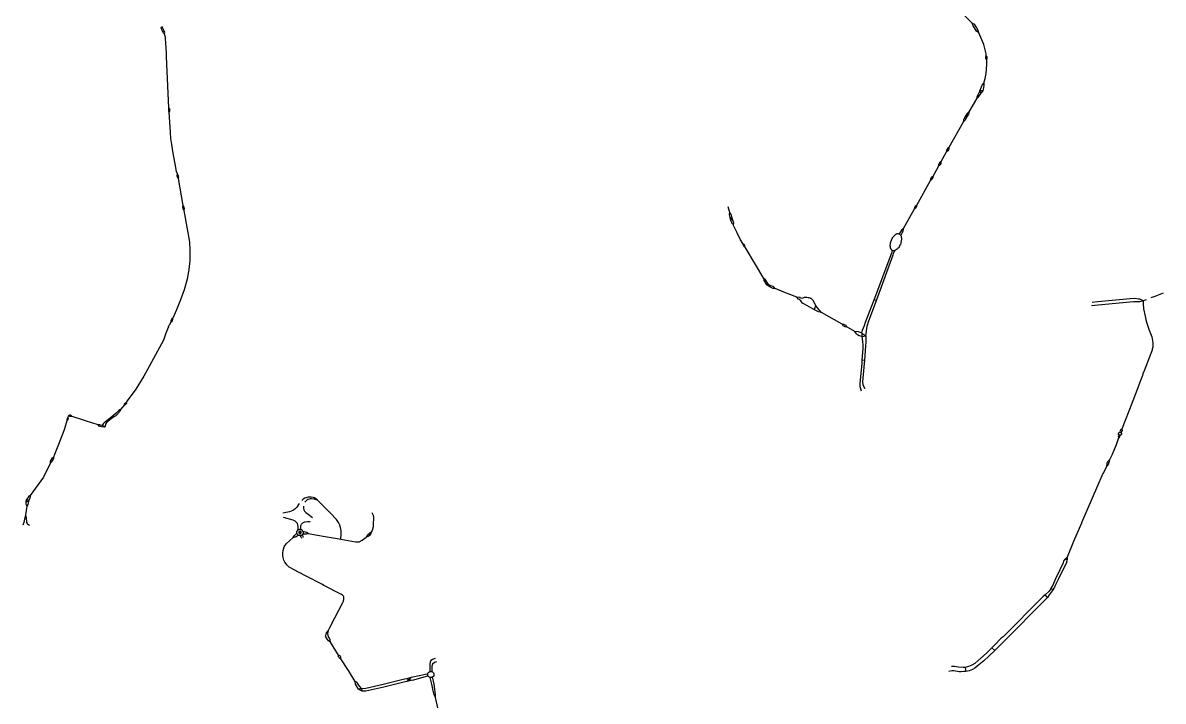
# Model space of a CAD drawing. Header units: inches. Extents: x 25490991 to 25511658, y 6671087 to 6685531.
# Drawn here: x 25494177 to 25498968, y 6676560 to 6679411 of the extents above; entities that cross this region are included whole.
import ezdxf

# ---------------------------------------------------------------- set-up
doc = ezdxf.new("R2010")
doc.units = ezdxf.units.IN
doc.header["$MEASUREMENT"] = 0

msp = doc.modelspace()

# ---------------------------------------------------------------- hatches: boundary and pattern name
msp.add_hatch(color=256).paths.add_polyline_path([(25495346.5, 6677274.5), (25495347.2, 6677273.6), (25495347.8, 6677272.7), (25495348.2, 6677271.7), (25495348.4, 6677270.6), (25495348.5, 6677269.6), (25495348.5, 6677268.4), (25495348.3, 6677267.4), (25495347.8, 6677266.1), (25495347.3, 6677265.1), (25495346.6, 6677264.3), (25495345.9, 6677263.6), (25495344.6, 6677262.7), (25495343.6, 6677262.2), (25495342.3, 6677261.9), (25495341.1, 6677261.8), (25495340.1, 6677261.8), (25495338.9, 6677262.1), (25495338.2, 6677262.3), (25495337, 6677262.9), (25495335.9, 6677263.8), (25495335.3, 6677264.5), (25495334.6, 6677265.5), (25495334.1, 6677266.5), (25495333.7, 6677267.7), (25495333.5, 6677268.7), (25495333.6, 6677269.8), (25495333.7, 6677270.7), (25495333.8, 6677271.5), (25495334.1, 6677272.4), (25495334.7, 6677273.3), (25495335.3, 6677274.3), (25495336, 6677274.9), (25495337, 6677275.6), (25495337.9, 6677276.2), (25495338.7, 6677276.5), (25495339.6, 6677276.7), (25495340.4, 6677276.8), (25495341.1, 6677276.9), (25495342.2, 6677276.8), (25495343.2, 6677276.6), (25495344.2, 6677276.2), (25495345, 6677275.7), (25495345.8, 6677275.2), (25495346.5, 6677274.5)], flags=0)

# ---------------------------------------------------------------- linework, layer by layer
for points in [[(25498164.3, 6679409.5), (25498140.3, 6679434.9), (25498068.9, 6679509.4), (25498016.5, 6679563.6)], [(25498164.3, 6679409.5), (25498174.9, 6679404.4)], [(25498175, 6679389.1), (25498169.5, 6679397.4), (25498164.3, 6679409.5)], [(25494759.9, 6679382.5), (25494755.7, 6679390.7)], [(25494771.7, 6679365.1), (25494767.9, 6679367), (25494759.9, 6679382.5)], [(25494765.7, 6679385.7), (25494761.1, 6679395)], [(25494771.7, 6679365.1), (25494772.7, 6679370.1), (25494768.8, 6679379.4), (25494765.7, 6679385.7)], [(25494778.1, 6679305), (25494776.1, 6679344), (25494775.8, 6679350.8), (25494773.7, 6679358.4), (25494771.7, 6679365.1)], [(25498181.4, 6679393.8), (25498174.9, 6679404.4)], [(25498192.3, 6679368.2), (25498183.3, 6679376.1), (25498175, 6679389.1)], [(25498192.3, 6679368.2), (25498190.7, 6679378.7), (25498181.4, 6679393.8)], [(25498224.4, 6679271.6), (25498223.5, 6679279.6), (25498219.8, 6679297.6), (25498213.4, 6679319.8), (25498206, 6679339.7), (25498197.7, 6679358.6), (25498192.3, 6679368.2)], [(25494779.6, 6679281.6), (25494778.1, 6679305)], [(25494780.1, 6679269.5), (25494779.6, 6679281.6)], [(25494790.6, 6679052.5), (25494780.1, 6679269.5)], [(25498222.4, 6679263.6), (25498221.9, 6679267.4), (25498224.4, 6679271.6)], [(25498226, 6679255.4), (25498222.7, 6679261.4), (25498222.4, 6679263.6)], [(25498227.8, 6679264.2), (25498227.4, 6679268.1), (25498224.4, 6679271.6)], [(25498226, 6679255.4), (25498228, 6679261.6), (25498227.8, 6679264.2)], [(25498213.7, 6679156.9), (25498219.2, 6679177), (25498223.4, 6679197.4), (25498225.7, 6679215.4), (25498227.1, 6679236.6), (25498226, 6679255.4)], [(25498197.5, 6679124.1), (25498189.3, 6679107.6)], [(25498197.5, 6679124.1), (25498204.3, 6679141.7)], [(25498209.2, 6679125.1), (25498197.5, 6679124.1)], [(25498201.5, 6679114.3), (25498197.5, 6679124.1)], [(25498209.2, 6679125.1), (25498201.5, 6679114.3)], [(25498204.3, 6679141.7), (25498206.7, 6679148.1), (25498213.7, 6679156.9)], [(25498212.6, 6679139), (25498209.2, 6679125.1)], [(25498213.7, 6679156.9), (25498214.5, 6679147), (25498212.6, 6679139)], [(25498182.9, 6679091.8), (25498151.6, 6679037)], [(25498189.3, 6679107.6), (25498184.9, 6679098.8), (25498182.9, 6679091.8)], [(25498194.7, 6679104.5), (25498189.1, 6679096.3), (25498182.9, 6679091.8)], [(25498201.5, 6679114.3), (25498194.7, 6679104.5)], [(25494790.6, 6679052.5), (25494788.2, 6679048.2), (25494788.6, 6679044.1)], [(25494788.6, 6679044.1), (25494789, 6679038.7), (25494791.5, 6679035.5)], [(25494790.6, 6679052.5), (25494793.4, 6679048.1), (25494793.6, 6679044.6)], [(25494791.5, 6679035.5), (25494793.7, 6679039), (25494793.6, 6679044.6)], [(25494796.6, 6678951.2), (25494791.5, 6679035.5)], [(25498144, 6679029.2), (25498136.2, 6679016.6)], [(25498149, 6679026.3), (25498141.7, 6679013.5)], [(25498151.6, 6679037), (25498146.2, 6679032.8), (25498144, 6679029.2)], [(25498151.6, 6679037), (25498150.8, 6679029.5), (25498149, 6679026.3)], [(25498127, 6678993.1), (25498066.9, 6678886.2)], [(25498129.7, 6679004.2), (25498128.8, 6679002.5), (25498127, 6678993.1)], [(25498135, 6679001.3), (25498134.2, 6678999.7), (25498127, 6678993.1)], [(25498136.2, 6679016.6), (25498129.7, 6679004.2)], [(25498141.7, 6679013.5), (25498135, 6679001.3)], [(25498136.2, 6679016.6), (25498141.7, 6679013.5)], [(25494797.2, 6678941.3), (25494796.6, 6678951.2)], [(25494797.7, 6678932.9), (25494797.2, 6678941.3)], [(25494819.4, 6678802.3), (25494808.7, 6678863.3), (25494802, 6678899.7), (25494798.2, 6678924.4), (25494797.7, 6678932.9)], [(25498060.3, 6678879.9), (25498057.4, 6678874.8), (25498056.2, 6678867.1)], [(25498066.9, 6678886.2), (25498062.3, 6678883.5), (25498060.3, 6678879.9)], [(25498066.9, 6678886.2), (25498067.3, 6678881.2), (25498065.1, 6678877)], [(25498056.2, 6678867.1), (25498033, 6678826)], [(25498065.1, 6678877), (25498062.7, 6678872.6), (25498056.2, 6678867.1)], [(25494822.3, 6678785.1), (25494819.4, 6678802.3)], [(25494822.3, 6678785.1), (25494824.5, 6678776.8)], [(25498023.2, 6678808.7), (25497999.2, 6678765.5)], [(25498025.7, 6678818.5), (25498023.7, 6678814.9), (25498023.2, 6678808.7)], [(25498030.7, 6678815.9), (25498029.1, 6678812.9), (25498023.2, 6678808.7)], [(25498033, 6678826), (25498027.9, 6678822.4), (25498025.7, 6678818.5)], [(25498033, 6678826), (25498032.9, 6678819.9), (25498030.7, 6678815.9)], [(25494824.5, 6678776.8), (25494823.6, 6678769.2), (25494824.2, 6678765.9)], [(25494824.2, 6678765.9), (25494824.8, 6678763.1), (25494828.7, 6678756)], [(25494824.5, 6678776.8), (25494828.8, 6678769.5), (25494829.4, 6678766.8)], [(25494829.4, 6678766.8), (25494830.1, 6678763.3), (25494828.7, 6678756)], [(25494828.7, 6678756), (25494849.4, 6678643.1)], [(25497988.6, 6678746.5), (25497930.6, 6678643.4)], [(25497992.3, 6678759), (25497990.3, 6678755.2), (25497988.6, 6678746.5)], [(25497997.3, 6678756.2), (25497995.2, 6678752.3), (25497988.6, 6678746.5)], [(25497999.2, 6678765.5), (25497994.3, 6678762.5), (25497992.3, 6678759)], [(25497999.2, 6678765.5), (25497999.5, 6678760.3), (25497997.3, 6678756.2)], [(25494849.4, 6678643.1), (25494847.9, 6678635.5), (25494848.3, 6678632.7)], [(25494849.4, 6678643.1), (25494853.5, 6678636.6), (25494853.9, 6678633.2)], [(25497930.6, 6678643.4), (25497926.4, 6678641.1), (25497924.1, 6678637.3)], [(25497930.6, 6678643.4), (25497931.2, 6678638.7), (25497929.1, 6678634.7)], [(25494848.3, 6678632.7), (25494848.8, 6678629.1), (25494852.9, 6678623.9)], [(25494853.9, 6678633.2), (25494854.4, 6678629.6), (25494852.9, 6678623.9)], [(25494852.9, 6678623.9), (25494853.2, 6678622.4), (25494869, 6678537.2), (25494875.6, 6678497.5), (25494876.4, 6678487.7)], [(25497147.2, 6678613.2), (25497140.4, 6678638)], [(25497145.9, 6678603.8), (25497145.1, 6678607.3), (25497147.2, 6678613.2)], [(25497148.5, 6678592.2), (25497145.9, 6678603.8)], [(25497152.4, 6678605.4), (25497151.7, 6678608.4), (25497147.2, 6678613.2)], [(25497156.3, 6678589.8), (25497148.5, 6678592.2)], [(25497151.6, 6678580.5), (25497148.5, 6678592.2)], [(25497156.3, 6678589.8), (25497152.4, 6678605.4)], [(25497921.4, 6678626.9), (25497875.2, 6678544.5)], [(25497924.1, 6678637.3), (25497922.1, 6678633.9), (25497921.4, 6678626.9)], [(25497929.1, 6678634.7), (25497927.5, 6678631.5), (25497921.4, 6678626.9)], [(25497151.6, 6678580.5), (25497156.3, 6678589.8)], [(25497154.6, 6678571.1), (25497151.6, 6678580.5)], [(25497161.9, 6678561.5), (25497155.5, 6678568.4), (25497154.6, 6678571.1)], [(25497161.8, 6678573.5), (25497156.3, 6678589.8)], [(25497161.9, 6678561.5), (25497163, 6678570.1), (25497161.8, 6678573.5)], [(25497201.8, 6678483.7), (25497192.2, 6678498.6), (25497177, 6678528.4), (25497163.8, 6678556.6), (25497161.9, 6678561.5)], [(25497875.2, 6678544.5), (25497868.2, 6678539.3), (25497863.5, 6678532.2)], [(25497875.2, 6678544.5), (25497874, 6678534.8), (25497870.6, 6678528.2)], [(25497821.9, 6678484.5), (25497822.4, 6678486.6), (25497823.3, 6678490), (25497824.5, 6678493.8), (25497825.7, 6678497), (25497827.4, 6678501), (25497829, 6678504.2), (25497831.1, 6678508.2), (25497833, 6678511.1), (25497835.3, 6678513.9), (25497837.3, 6678516.2), (25497839.8, 6678518.5), (25497840.4, 6678519)], [(25497840.4, 6678519), (25497842.6, 6678520.8), (25497842.9, 6678521)], [(25497842.9, 6678521), (25497844.8, 6678522.4), (25497847.3, 6678524), (25497848.9, 6678524.4)], [(25497849, 6678524.5), (25497850.3, 6678524.8), (25497853.1, 6678525.1), (25497855.7, 6678524.6), (25497857.4, 6678524.1), (25497858.1, 6678523.9)], [(25497863.5, 6678532.2), (25497858.1, 6678523.9)], [(25497858.1, 6678523.9), (25497858.8, 6678523.6), (25497860.8, 6678522.2), (25497862.8, 6678520.5), (25497864.3, 6678518.4), (25497865, 6678517.3)], [(25497870.6, 6678528.2), (25497864.9, 6678517.3)], [(25497865, 6678517.3), (25497865.5, 6678516.4), (25497866.2, 6678513.9), (25497867.2, 6678510.3), (25497867.6, 6678507.1), (25497867.6, 6678504.2), (25497867.8, 6678501.5), (25497867.6, 6678498.5), (25497867.2, 6678495.3), (25497866.8, 6678492.2), (25497865.8, 6678488.3), (25497865.3, 6678486.3)], [(25494876.4, 6678487.7), (25494878.5, 6678459.4), (25494877.9, 6678412.6), (25494874, 6678374.4), (25494866.6, 6678333.3), (25494854.6, 6678288.6), (25494839, 6678246.8), (25494821.9, 6678204.8), (25494807.1, 6678169.9)], [(25497201.8, 6678483.7), (25497201.4, 6678479.3), (25497204.3, 6678474.5)], [(25497201.8, 6678483.7), (25497206.1, 6678481.1), (25497208.5, 6678477.5)], [(25497204.3, 6678474.5), (25497205.7, 6678472.3), (25497211, 6678468.6)], [(25497211, 6678468.6), (25497210.2, 6678474), (25497208.5, 6678477.5)], [(25497255, 6678395.5), (25497211, 6678468.6)], [(25497821, 6678473.1), (25497821, 6678473.3), (25497820.9, 6678477.1), (25497821.2, 6678481), (25497821.8, 6678483.8), (25497821.9, 6678484.5)], [(25497822.4, 6678465.1), (25497822.2, 6678465.9), (25497821.3, 6678469.9), (25497821, 6678473.1)], [(25497829.8, 6678454.6), (25497828, 6678455.6), (25497826, 6678457.5), (25497824.9, 6678458.8), (25497823.9, 6678460.6), (25497822.4, 6678465.1)], [(25497827.6, 6678443.9), (25497828.7, 6678446.7), (25497829.8, 6678454.6)], [(25497839.6, 6678453.7), (25497838, 6678453.2), (25497834.3, 6678453), (25497830.8, 6678454.1), (25497829.8, 6678454.6)], [(25497834.8, 6678441.2), (25497839.6, 6678453.7)], [(25497861.3, 6678475.7), (25497859.7, 6678472.2), (25497857.8, 6678469), (25497855.5, 6678465.8), (25497853.2, 6678463.3), (25497850.7, 6678460.7), (25497847.7, 6678458.2), (25497844.5, 6678456.1), (25497841.2, 6678454.1), (25497839.6, 6678453.7)], [(25497865.3, 6678486.3), (25497864.6, 6678483.8), (25497863.2, 6678480.2), (25497861.4, 6678475.9), (25497861.3, 6678475.7)], [(25497752.9, 6678247), (25497827.6, 6678443.9)], [(25497762.4, 6678243.2), (25497832.8, 6678435.9), (25497834.8, 6678441.2)], [(25497290.1, 6678335.8), (25497255, 6678395.5)], [(25497293.7, 6678323.6), (25497291.1, 6678328.1), (25497290.1, 6678335.8)], [(25497299, 6678326.8), (25497296.4, 6678330.6), (25497290.1, 6678335.8)], [(25497302.7, 6678309.8), (25497295.8, 6678320.2), (25497293.7, 6678323.6)], [(25497307.2, 6678314.8), (25497299, 6678326.8)], [(25497302.7, 6678309.8), (25497307.2, 6678314.8)], [(25497316.5, 6678299.7), (25497302.7, 6678309.8)], [(25497313, 6678308.4), (25497302.7, 6678309.8)], [(25497307.2, 6678314.8), (25497313, 6678308.4)], [(25497316.5, 6678299.7), (25497313, 6678308.4)], [(25497327.1, 6678302.1), (25497319.6, 6678305.4), (25497313, 6678308.4)], [(25497324.6, 6678296), (25497323.1, 6678296.7), (25497316.5, 6678299.7)], [(25497337, 6678294.6), (25497329.2, 6678294.1), (25497324.6, 6678296)], [(25497337, 6678294.6), (25497331.1, 6678300.3), (25497327.1, 6678302.1)], [(25497374.4, 6678278.8), (25497337, 6678294.6)], [(25497403.3, 6678267.1), (25497374.4, 6678278.8)], [(25497427.9, 6678257.8), (25497403.3, 6678267.1)], [(25497438, 6678247.6), (25497435.8, 6678249), (25497427.9, 6678257.8)], [(25497443, 6678255.6), (25497442, 6678256), (25497427.9, 6678257.8)], [(25497480.2, 6678254.8), (25497475.8, 6678255.7), (25497471, 6678256.6), (25497468.7, 6678256.8), (25497466.3, 6678256.7), (25497463.7, 6678256.6), (25497461.4, 6678256.2), (25497459.5, 6678255.8), (25497450.4, 6678252.7)], [(25498967.5, 6678274.3), (25498932.4, 6678260.7), (25498915.8, 6678254.5)], [(25497445.1, 6678242.9), (25497438, 6678247.6)], [(25497450.4, 6678252.7), (25497443, 6678255.6)], [(25497460.6, 6678227.8), (25497452.3, 6678233.1), (25497445.1, 6678242.9)], [(25497499.4, 6678206.2), (25497460.6, 6678227.8)], [(25497508.8, 6678222.8), (25497496.8, 6678243.3), (25497491.6, 6678249), (25497490, 6678250.3), (25497488.2, 6678251.6), (25497486.4, 6678252.6), (25497484.3, 6678253.5), (25497480.2, 6678254.8)], [(25497508.8, 6678222.8), (25497504, 6678213.4), (25497499.4, 6678206.2)], [(25497512.6, 6678216.3), (25497508.8, 6678222.8)], [(25497531.9, 6678193.2), (25497521.9, 6678204.7), (25497514, 6678213.8), (25497512.6, 6678216.3)], [(25497712.2, 6678139.4), (25497717.3, 6678153), (25497733.9, 6678196.8), (25497752.9, 6678247)], [(25497723.7, 6678135.5), (25497730.5, 6678158.2), (25497762.4, 6678243.2)], [(25497762.4, 6678243.2), (25497752.9, 6678247)], [(25498694.7, 6678224.3), (25498667, 6678221.5)], [(25498693.5, 6678238), (25498669.1, 6678235.7)], [(25498863.3, 6678249.9), (25498848.6, 6678251.6), (25498829, 6678250.5), (25498693.5, 6678238)], [(25498863.7, 6678238.5), (25498843.2, 6678237.6), (25498827.3, 6678237.1), (25498694.7, 6678224.3)], [(25498883.1, 6678242.3), (25498869.3, 6678249.2), (25498863.3, 6678249.9)], [(25498883.1, 6678242.3), (25498867.7, 6678238.7), (25498863.7, 6678238.5)], [(25498896.2, 6678247.2), (25498883.1, 6678242.3)], [(25498883.1, 6678242.3), (25498883.8, 6678230.1)], [(25498883.8, 6678230.1), (25498884.8, 6678209.3), (25498891.1, 6678178.1), (25498896.5, 6678156.4), (25498908.8, 6678119), (25498919.1, 6678091.8), (25498923.2, 6678075.1), (25498924.4, 6678066.2), (25498924, 6678057.4), (25498923.5, 6678047.6), (25498921.8, 6678039.8)], [(25494807.1, 6678169.9), (25494802.6, 6678167.2), (25494798.7, 6678158.5), (25494798.8, 6678152.3)], [(25494798.8, 6678152.3), (25494803.7, 6678156.7), (25494807.3, 6678165.4), (25494807.1, 6678169.9)], [(25497504.9, 6678203.3), (25497499.4, 6678206.2)], [(25497531.9, 6678193.2), (25497519, 6678196), (25497504.9, 6678203.3)], [(25497618.8, 6678144.2), (25497531.9, 6678193.2)], [(25494788.9, 6678133.6), (25494777.6, 6678106.9), (25494768, 6678077.5), (25494700.4, 6677954.2)], [(25494788.9, 6678133.6), (25494792, 6678139.8)], [(25494798.8, 6678152.3), (25494792, 6678139.8)], [(25497618.8, 6678144.2), (25497626.2, 6678143.8), (25497629.7, 6678141.8)], [(25497618.8, 6678144.2), (25497622, 6678138.3), (25497626.6, 6678135.7)], [(25497626.6, 6678135.7), (25497630.1, 6678134), (25497635.1, 6678135)], [(25497629.7, 6678141.8), (25497633.6, 6678139.6), (25497635.1, 6678135)], [(25497672.6, 6678113.9), (25497635.1, 6678135)], [(25497688.1, 6678111.8), (25497672.6, 6678113.9)], [(25497683.8, 6678100), (25497679.1, 6678103.2), (25497672.6, 6678113.9)], [(25497701.3, 6678107.3), (25497704.6, 6678119.1), (25497712.2, 6678139.4)], [(25497717.6, 6678095.5), (25497723.7, 6678135.5)], [(25497701.1, 6678092.3), (25497690.1, 6678096), (25497683.8, 6678100)], [(25497701.3, 6678107.3), (25497688.1, 6678111.8)], [(25497701.3, 6678107.3), (25497701.1, 6678092.3)], [(25497701.1, 6678092.3), (25497717.6, 6678095.5)], [(25497701.1, 6678092.3), (25497703.9, 6678071.3), (25497705.2, 6678057), (25497706, 6678041.6), (25497701.8, 6677992.9)], [(25497701.3, 6678107.3), (25497717.6, 6678095.5)], [(25497717.6, 6678095.5), (25497718.2, 6678067.8), (25497717.2, 6678053.7), (25497712.1, 6677992.2)], [(25498921.8, 6678039.8), (25498920.7, 6678034.7), (25498915.3, 6678020.8), (25498887, 6677947.9)], [(25497701, 6677979.7), (25497693.4, 6677896.2), (25497693.2, 6677883.1)], [(25497701.8, 6677992.9), (25497701, 6677979.7)], [(25497712.1, 6677992.2), (25497701.8, 6677992.9)], [(25497710.9, 6677978.8), (25497704.4, 6677902.5), (25497706, 6677889.9)], [(25497712.1, 6677992.2), (25497710.9, 6677978.8)], [(25494700.4, 6677954.2), (25494685.3, 6677926), (25494650.8, 6677871.7), (25494615.4, 6677822.1)], [(25498879.9, 6677929.4), (25498865.2, 6677890)], [(25498882.2, 6677935.6), (25498879.9, 6677929.4)], [(25498887, 6677947.9), (25498882.2, 6677935.6)], [(25497693.2, 6677883.1), (25497698, 6677864.6)], [(25497706, 6677889.9), (25497714.7, 6677873.6)], [(25498864.7, 6677888.6), (25498825.4, 6677786.3)], [(25498865.2, 6677890), (25498864.7, 6677888.6)], [(25494587.4, 6677786), (25494579.7, 6677781.5), (25494569, 6677771.1), (25494557.1, 6677761.2)], [(25494587.4, 6677786), (25494583.5, 6677777.8), (25494566.8, 6677760)], [(25494603.7, 6677805.7), (25494587.4, 6677786)], [(25494603.7, 6677805.7), (25494604.2, 6677809.9), (25494605.8, 6677811.7)], [(25494609.5, 6677808.6), (25494607.9, 6677806.7), (25494603.7, 6677805.7)], [(25494605.8, 6677811.7), (25494608, 6677814.1), (25494611.3, 6677815)], [(25494611.3, 6677815), (25494611.5, 6677811), (25494609.5, 6677808.6)], [(25494615.4, 6677822.1), (25494611.3, 6677815)], [(25498825.4, 6677786.3), (25498804.7, 6677732.5)], [(25494362.1, 6677738.5), (25494352.3, 6677704.2)], [(25494362.2, 6677746.3), (25494361.5, 6677744), (25494362.1, 6677738.5)], [(25494366.8, 6677745), (25494365.7, 6677742.4), (25494362.1, 6677738.5)], [(25494366.2, 6677752.6), (25494362.7, 6677748.2), (25494362.2, 6677746.3)], [(25494367.3, 6677758.4), (25494366.2, 6677752.6)], [(25494366.2, 6677752.6), (25494367.7, 6677747.4), (25494366.8, 6677745)], [(25494376.8, 6677761.8), (25494374.5, 6677762.3), (25494367.3, 6677758.4)], [(25494377.4, 6677756), (25494372.6, 6677755.9), (25494367.3, 6677758.4)], [(25494384.3, 6677757), (25494379.5, 6677761.2), (25494376.8, 6677761.8)], [(25494384.3, 6677757), (25494377.4, 6677756)], [(25494432.1, 6677741.2), (25494384.3, 6677757)], [(25494439.9, 6677738.6), (25494432.1, 6677741.2)], [(25494492.6, 6677721.4), (25494439.9, 6677738.6)], [(25494557.1, 6677761.2), (25494523.4, 6677733.5), (25494518.6, 6677730.2), (25494514.2, 6677725.5)], [(25494559.4, 6677755), (25494553.7, 6677751.3), (25494530.1, 6677733.3), (25494524.2, 6677724.5), (25494523.5, 6677721.9)], [(25494566.8, 6677760), (25494559.4, 6677755)], [(25498804.7, 6677732.5), (25498793.4, 6677703.2)], [(25494350.8, 6677699.8), (25494327.1, 6677639.3), (25494310.1, 6677597.1), (25494304.8, 6677586.1)], [(25494352.3, 6677704.2), (25494350.8, 6677699.8)], [(25494503.5, 6677720.6), (25494500.1, 6677721.5), (25494492.6, 6677721.4)], [(25494502, 6677714.8), (25494497.4, 6677716.3), (25494492.6, 6677721.4)], [(25494521.2, 6677712.4), (25494507.1, 6677713.1), (25494502, 6677714.8)], [(25494510.1, 6677718.7), (25494503.5, 6677720.6)], [(25494514.2, 6677725.5), (25494510.1, 6677718.7)], [(25494521.2, 6677712.4), (25494510.1, 6677718.7)], [(25494523.5, 6677721.9), (25494521.2, 6677712.4)], [(25498781.4, 6677679.8), (25498780.9, 6677680.5), (25498780.4, 6677681.4), (25498780.1, 6677682.3), (25498779.9, 6677683.3), (25498779.9, 6677684.2), (25498780, 6677685.2), (25498780.2, 6677686.1), (25498780.7, 6677687), (25498781.3, 6677687.9), (25498781.8, 6677688.4), (25498782.4, 6677688.9), (25498783, 6677689.3), (25498783.8, 6677689.7), (25498784.3, 6677689.8)], [(25498786.5, 6677695.4), (25498784.2, 6677689.8)], [(25498784.3, 6677689.8), (25498784.6, 6677689.9), (25498785.4, 6677690.1), (25498786.2, 6677690.1), (25498787, 6677690), (25498787.8, 6677689.8), (25498788.6, 6677689.5), (25498789.3, 6677689.2), (25498789.7, 6677688.8), (25498790, 6677688.6), (25498790.3, 6677688.4), (25498791, 6677687.5), (25498791.1, 6677687.4)], [(25498793.4, 6677703.2), (25498788, 6677699.2), (25498786.5, 6677695.4)], [(25498791.7, 6677681.4), (25498791.4, 6677680.9), (25498790.7, 6677679.9), (25498789.9, 6677679.1), (25498789, 6677678.5), (25498788, 6677678), (25498787.1, 6677677.9)], [(25498792.9, 6677692.8), (25498791.1, 6677687.5)], [(25498791.1, 6677687.4), (25498791.5, 6677686.7), (25498791.9, 6677685.8), (25498792.1, 6677684.9), (25498792.2, 6677683.8), (25498792.1, 6677682.9), (25498791.9, 6677681.9), (25498791.7, 6677681.4)], [(25498793.4, 6677703.2), (25498794.6, 6677697.5), (25498792.9, 6677692.8)], [(25498779.5, 6677666.6), (25498770.4, 6677638), (25498752.8, 6677596.3), (25498742.5, 6677574.5)], [(25498779.5, 6677674.4), (25498778.7, 6677672.1), (25498779.5, 6677666.6)], [(25498781.4, 6677679.9), (25498779.5, 6677674.4)], [(25498779.5, 6677666.6), (25498783.4, 6677668.7), (25498785, 6677672.5)], [(25498787.1, 6677677.9), (25498786.8, 6677677.8), (25498785.7, 6677677.7), (25498784.6, 6677677.9), (25498783.5, 6677678.3), (25498782.4, 6677678.9), (25498781.5, 6677679.7), (25498781.4, 6677679.8)], [(25498785, 6677672.5), (25498787.2, 6677677.9)], [(25494296.6, 6677575.4), (25494300, 6677582.4), (25494304.8, 6677586.1)], [(25494304.8, 6677586.1), (25494305.2, 6677579.6), (25494301.9, 6677572.9)], [(25494293.4, 6677562.3), (25494262.9, 6677501.4), (25494207.9, 6677424.5)], [(25494293.4, 6677562.3), (25494293.1, 6677568.3), (25494296.6, 6677575.4)], [(25494301.9, 6677572.9), (25494298.2, 6677565.4), (25494293.4, 6677562.3)], [(25498729.9, 6677546.9), (25498723, 6677531.5)], [(25498732, 6677562.2), (25498730.8, 6677560), (25498729.9, 6677546.9)], [(25498738.3, 6677559.4), (25498737.3, 6677557.5), (25498729.9, 6677546.9)], [(25498742.5, 6677574.5), (25498733.8, 6677565.6), (25498732, 6677562.2)], [(25498742.5, 6677574.5), (25498739.6, 6677563), (25498738.3, 6677559.4)], [(25498714.4, 6677517), (25498709.1, 6677506.6), (25498691.5, 6677465.6)], [(25498716.7, 6677521.3), (25498714.4, 6677517)], [(25498723, 6677531.5), (25498716.7, 6677521.3)], [(25498691.5, 6677465.6), (25498624.3, 6677309.5)], [(25494192.5, 6677408.2), (25494189.4, 6677399.7)], [(25494189.4, 6677399.7), (25494195.1, 6677399.4), (25494201.1, 6677400.7)], [(25494189.4, 6677399.7), (25494189.5, 6677394.7)], [(25494189.5, 6677394.7), (25494189.8, 6677387.8), (25494193.6, 6677379.2)], [(25494197.1, 6677414.7), (25494192.5, 6677408.2)], [(25494192.5, 6677408.2), (25494197.2, 6677404.8), (25494201.1, 6677400.7)], [(25494207.9, 6677424.5), (25494201.8, 6677421.3), (25494197.1, 6677414.7)], [(25494201.1, 6677400.7), (25494199.4, 6677392.9)], [(25494204.7, 6677410.1), (25494201.1, 6677400.7)], [(25494207.9, 6677424.5), (25494207, 6677416.4), (25494204.7, 6677410.1)], [(25495414.8, 6677404.9), (25495407.8, 6677411.3), (25495401.8, 6677414.7), (25495396.6, 6677416.3), (25495387.8, 6677418.2), (25495381.6, 6677418.3), (25495375.3, 6677417.9), (25495369.1, 6677416.6), (25495361.3, 6677413.4), (25495354.5, 6677409.2), (25495348.1, 6677403.4)], [(25495414.8, 6677404.9), (25495400.3, 6677409.4), (25495389.3, 6677410.9), (25495384, 6677410.5), (25495379, 6677409.3), (25495373.6, 6677407.4), (25495369.4, 6677404.5), (25495365.5, 6677401.4), (25495360.9, 6677396.2)], [(25495512.2, 6677240.8), (25495514.6, 6677262), (25495514.4, 6677276), (25495511.7, 6677289.8), (25495509, 6677300), (25495503.3, 6677311.3), (25495493.8, 6677323.7), (25495468.8, 6677350.3), (25495424.7, 6677395.6), (25495414.8, 6677404.9)], [(25494193.6, 6677379.2), (25494187.8, 6677343)], [(25494199.4, 6677392.9), (25494198.2, 6677387.2), (25494193.6, 6677379.2)], [(25495338.2, 6677390.3), (25495327.2, 6677375.6), (25495321, 6677369.1), (25495313.5, 6677363.4), (25495304.4, 6677358.6), (25495297.3, 6677356.6), (25495269.1, 6677349.7)], [(25495355.1, 6677380.3), (25495355.2, 6677376.2), (25495355.7, 6677370), (25495357.7, 6677364.6), (25495360.6, 6677359.4), (25495365.4, 6677353.3), (25495374.8, 6677345.8), (25495392.9, 6677331.8)], [(25495642.9, 6677353.4), (25495648.9, 6677341.7), (25495650.4, 6677332.5)], [(25494180.3, 6677311.6), (25494176.5, 6677300.2)], [(25494187.8, 6677343), (25494187.8, 6677343), (25494185, 6677332.5), (25494180.3, 6677311.6)], [(25494187.8, 6677343), (25494190.3, 6677332.1), (25494192.3, 6677311.6)], [(25494192.3, 6677311.6), (25494194.3, 6677307.4), (25494197.5, 6677304.1), (25494205.2, 6677299.8)], [(25495332.1, 6677279.1), (25495333.8, 6677287.2), (25495334, 6677294.7), (25495332.2, 6677302), (25495329.9, 6677306.7), (25495326.2, 6677311.2), (25495320.9, 6677316.2), (25495312.6, 6677321.4), (25495271.7, 6677332.2)], [(25495346.3, 6677281.5), (25495344.8, 6677286.7), (25495344.2, 6677292.7), (25495345.2, 6677298.5), (25495347.8, 6677304.5), (25495353.4, 6677309.3), (25495361, 6677313.4), (25495372.3, 6677315.3), (25495383.9, 6677315.8)], [(25495650.4, 6677332.5), (25495648.6, 6677301.8), (25495648.3, 6677292.8), (25495644.6, 6677278), (25495639.9, 6677271.1)], [(25498624.3, 6677309.5), (25498623.7, 6677308.1), (25498591.2, 6677230.8)], [(25495312.9, 6677247.7), (25495318.1, 6677256.8), (25495320.2, 6677258.8)], [(25495312.9, 6677247.7), (25495321.5, 6677250.4), (25495325.6, 6677252.8)], [(25495320.2, 6677258.8), (25495328.1, 6677266.5)], [(25495325.6, 6677252.8), (25495334, 6677258.1)], [(25495328.1, 6677266.5), (25495327.8, 6677268.4), (25495327.8, 6677270.1), (25495328, 6677271.6), (25495328.3, 6677273.1), (25495328.9, 6677274.8), (25495329.8, 6677276.4), (25495331, 6677278), (25495332.1, 6677279.1)], [(25495334, 6677258), (25495333.8, 6677258.1), (25495332.1, 6677259.6), (25495330.8, 6677260.8), (25495329.7, 6677262.6), (25495328.8, 6677264.3), (25495328.1, 6677266.4), (25495328.1, 6677266.5)], [(25495332.1, 6677279.1), (25495332.4, 6677279.3), (25495333.8, 6677280.4), (25495335.4, 6677281.4), (25495337.1, 6677282), (25495338.5, 6677282.3), (25495339.6, 6677282.5), (25495341.2, 6677282.7), (25495343.1, 6677282.4), (25495344.9, 6677282.1), (25495346.3, 6677281.5)], [(25495340, 6677256.1), (25495339.4, 6677256.2), (25495337.5, 6677256.5), (25495336, 6677257), (25495334, 6677258)], [(25495351.1, 6677260.7), (25495350.9, 6677260.5), (25495349.5, 6677259.1), (25495347.4, 6677257.7), (25495345.6, 6677256.8), (25495343.3, 6677256.2), (25495341.1, 6677256), (25495340, 6677256.1)], [(25495340, 6677256.1), (25495344.9, 6677250.8), (25495346.2, 6677247.7)], [(25495346.3, 6677281.5), (25495346.7, 6677281.4), (25495348.1, 6677280.6), (25495349.4, 6677279.6), (25495350.7, 6677278.4), (25495351.9, 6677276.8), (25495352.9, 6677275.3)], [(25495352.9, 6677275.3), (25495352.9, 6677275.3), (25495353.6, 6677273.5), (25495354.1, 6677271.6), (25495354.3, 6677269.8), (25495354.2, 6677267.8), (25495353.8, 6677265.9), (25495353.1, 6677263.7), (25495352, 6677261.9), (25495351.1, 6677260.7)], [(25495351.1, 6677260.8), (25495352.4, 6677249.1)], [(25495352.9, 6677275.3), (25495363.2, 6677271.9)], [(25495353, 6677263.5), (25495363, 6677263.5)], [(25495363, 6677263.5), (25495369, 6677263.4), (25495377.1, 6677265.1)], [(25495363.2, 6677271.9), (25495369.3, 6677270), (25495377.1, 6677265.1)], [(25495377.1, 6677265.1), (25495406.5, 6677259.4), (25495455.3, 6677250.7), (25495479.8, 6677246.5)], [(25495631.1, 6677264), (25495626.7, 6677259.6), (25495622.2, 6677255.4), (25495618.8, 6677249.5)], [(25495635.3, 6677260.2), (25495632.5, 6677257.1), (25495627, 6677252.4), (25495618.8, 6677249.5)], [(25495639.9, 6677271.1), (25495634.5, 6677267.5), (25495631.1, 6677264)], [(25495639.9, 6677271.1), (25495638.7, 6677264.5), (25495635.3, 6677260.2)], [(25495524.8, 6676988.6), (25495525.2, 6676994.5), (25495524.8, 6676998.5), (25495523.8, 6677001.1), (25495522.6, 6677003.2), (25495519.5, 6677006.4), (25495515.8, 6677009), (25495441.6, 6677046.9), (25495435.5, 6677050), (25495363.6, 6677087.7), (25495313.8, 6677113.4), (25495300.8, 6677120.3), (25495294.9, 6677124.1), (25495291, 6677127.4), (25495285.5, 6677133), (25495282.3, 6677137.2), (25495277.1, 6677145), (25495273.4, 6677153.1), (25495271.5, 6677158.6), (25495270.2, 6677164), (25495268.9, 6677170.6), (25495269.1, 6677182.2), (25495270, 6677193.4), (25495275, 6677208.4), (25495284.5, 6677222.7), (25495296.3, 6677234), (25495312.9, 6677247.7)], [(25495346.2, 6677247.7), (25495347.2, 6677245.4)], [(25495352.4, 6677249.1), (25495352.6, 6677247.6)], [(25495479.8, 6677246.5), (25495489.6, 6677244.8), (25495512.2, 6677240.8)], [(25495512.2, 6677240.8), (25495574.8, 6677229.7), (25495583.2, 6677229.3), (25495589.4, 6677230.2), (25495601.9, 6677236.9), (25495618.8, 6677249.5)], [(25498591.2, 6677230.8), (25498563.8, 6677165.8)], [(25498502.6, 6677044.1), (25498507.5, 6677056.5), (25498516, 6677075.5), (25498534.9, 6677114), (25498548.3, 6677143), (25498550.7, 6677149.4), (25498555, 6677156.7)], [(25498561.1, 6677163), (25498555, 6677156.7)], [(25498564.1, 6677154.3), (25498560.5, 6677156.3), (25498555, 6677156.7)], [(25498563.8, 6677165.8), (25498561.1, 6677163)], [(25498562.8, 6677146.1), (25498564.1, 6677154.3)], [(25498563.8, 6677165.8), (25498563.9, 6677161.7)], [(25498563.9, 6677161.7), (25498564.1, 6677154.3)], [(25498562.8, 6677146.1), (25498552.9, 6677125.1), (25498544.8, 6677109.8), (25498526, 6677071.9), (25498512.4, 6677043), (25498510.5, 6677039.6)], [(25498495.8, 6677032.6), (25498486.7, 6677020.7), (25498471.8, 6677007.5)], [(25498501.7, 6677023.8), (25498488.9, 6677007.3), (25498480.8, 6676996.4)], [(25498495.8, 6677032.6), (25498502.6, 6677044.1)], [(25498496, 6677032.9), (25498505.9, 6677031.2)], [(25498510.5, 6677039.6), (25498501.7, 6677023.8)], [(25495487.6, 6676911.2), (25495521.3, 6676974.9), (25495523.6, 6676980.6), (25495524.4, 6676984), (25495524.8, 6676988.1), (25495524.8, 6676988.6)], [(25498462.2, 6676998.8), (25498294.8, 6676830.9)], [(25498473.2, 6676988), (25498299.6, 6676812.9)], [(25498471.8, 6677007.5), (25498462.2, 6676998.8)], [(25498480.8, 6676996.4), (25498471.8, 6677007.5)], [(25498480.8, 6676996.4), (25498473.2, 6676988)], [(25495461.3, 6676859.5), (25495465, 6676867.9), (25495487.6, 6676911.2)], [(25495456.7, 6676820.1), (25495449.8, 6676831.4), (25495448.1, 6676834.8), (25495450.4, 6676841.3), (25495452.7, 6676847.1), (25495460.4, 6676857.4)], [(25495468.6, 6676808.9), (25495460.4, 6676814), (25495456.7, 6676820.1)], [(25495464.3, 6676824.8), (25495461.1, 6676830.4), (25495458.8, 6676838.3), (25495458.6, 6676844.8), (25495460.4, 6676857.4)], [(25495460.4, 6676857.4), (25495461.3, 6676859.5)], [(25495468.6, 6676808.9), (25495468.2, 6676818.1), (25495464.3, 6676824.8)], [(25498287.3, 6676825.1), (25498258.6, 6676796.2)], [(25498294.8, 6676830.9), (25498287.3, 6676825.1)], [(25495503.4, 6676754.2), (25495468.6, 6676808.9)], [(25498248.1, 6676784.7), (25498225.2, 6676762.8), (25498188.1, 6676730.1), (25498175.8, 6676719.4), (25498163, 6676712.2), (25498149.5, 6676706.3), (25498135.8, 6676702.6)], [(25498259.7, 6676773.3), (25498235.5, 6676749), (25498213.4, 6676729.4), (25498193.3, 6676712.5), (25498175.6, 6676699.4), (25498166, 6676693.9), (25498151.8, 6676688.2), (25498139, 6676685.4)], [(25498258.6, 6676796.2), (25498248.1, 6676784.7)], [(25498248.1, 6676784.7), (25498259.7, 6676773.3)], [(25498270.7, 6676783.9), (25498259.7, 6676773.3)], [(25498299.6, 6676812.9), (25498270.7, 6676783.9)], [(25495511.2, 6676748.3), (25495509.5, 6676751), (25495503.4, 6676754.2)], [(25495505.1, 6676744.4), (25495503.5, 6676747.1), (25495503.4, 6676754.2)], [(25495513.2, 6676738.8), (25495506.9, 6676741.5), (25495505.1, 6676744.4)], [(25495513.2, 6676738.8), (25495513, 6676745.3), (25495511.2, 6676748.3)], [(25495544.8, 6676689.4), (25495513.2, 6676738.8)], [(25495891.4, 6676730.8), (25495888, 6676724.1), (25495886.8, 6676714), (25495886.9, 6676693.6), (25495886.2, 6676684.5)], [(25495908.8, 6676740), (25495898.1, 6676735.7), (25495891.4, 6676730.8)], [(25495914, 6676725.7), (25495906, 6676723.4), (25495898.1, 6676716.4), (25495894.4, 6676707.4), (25495894.7, 6676689.7), (25495895.7, 6676684.2)], [(25495572.7, 6676643.6), (25495544.8, 6676689.4)], [(25495877.9, 6676674), (25495878.8, 6676677.6), (25495880.5, 6676680.5), (25495882.9, 6676682.7), (25495886.2, 6676684.5)], [(25495886.2, 6676684.5), (25495890.1, 6676685), (25495893.4, 6676684.7), (25495895.7, 6676684.2)], [(25495895.7, 6676684.2), (25495899.4, 6676681.8), (25495901.3, 6676679.6), (25495903, 6676675.9), (25495903.5, 6676672.7), (25495902.8, 6676668.7), (25495900.8, 6676664.8), (25495898, 6676662.2)], [(25498079.9, 6676687.8), (25498066.6, 6676685.8)], [(25498090.6, 6676706.4), (25498078.4, 6676706.8)], [(25498130.1, 6676684.8), (25498118.6, 6676683.9), (25498110.6, 6676684.4), (25498088.2, 6676687.4), (25498079.9, 6676687.8)], [(25498127.5, 6676702.2), (25498107.8, 6676703.8), (25498090.6, 6676706.4)], [(25498135.8, 6676702.6), (25498127.5, 6676702.2)], [(25498139, 6676685.4), (25498130.1, 6676684.8)], [(25498135.8, 6676702.6), (25498139, 6676685.4)], [(25495582, 6676618.3), (25495573.8, 6676632), (25495572.7, 6676643.6)], [(25495590.6, 6676623.4), (25495579.9, 6676640), (25495572.7, 6676643.6)], [(25495690.2, 6676631), (25495617.9, 6676613.5), (25495600.6, 6676612.2)], [(25495774.2, 6676651.3), (25495690.2, 6676631)], [(25495777.2, 6676639.8), (25495693.1, 6676620)], [(25495788.7, 6676654.8), (25495774.2, 6676651.3)], [(25495790.1, 6676642.9), (25495777.2, 6676639.8)], [(25495808.7, 6676659.6), (25495788.7, 6676654.8)], [(25495809.8, 6676647.3), (25495788.7, 6676654.8)], [(25495808.7, 6676659.6), (25495790.1, 6676642.9)], [(25495809.8, 6676647.3), (25495790.1, 6676642.9)], [(25495814.7, 6676660.8), (25495808.7, 6676659.6)], [(25495817.5, 6676649.3), (25495809.8, 6676647.3)], [(25495868.9, 6676672.2), (25495814.7, 6676660.8)], [(25495870.9, 6676663.8), (25495817.5, 6676649.3)], [(25495877.9, 6676674), (25495868.9, 6676672.2)], [(25495879.7, 6676665.8), (25495870.9, 6676663.8)], [(25495879.7, 6676665.8), (25495878.6, 6676667.9), (25495877.9, 6676670.5), (25495877.8, 6676672.4), (25495877.9, 6676674)], [(25495888.3, 6676660), (25495884.9, 6676661.1), (25495882, 6676663), (25495879.7, 6676665.8)], [(25495898, 6676662.2), (25495895.3, 6676660.8), (25495893.1, 6676660.1), (25495890.6, 6676659.8), (25495888.3, 6676660)], [(25495910.9, 6676576.3), (25495905.2, 6676586.7), (25495899.2, 6676610.8), (25495894.5, 6676631.5), (25495888.3, 6676660)], [(25495911, 6676576), (25495910.7, 6676588), (25495907.5, 6676611.3), (25495904.2, 6676632.5), (25495898, 6676662.2)], [(25495586, 6676610.8), (25495582, 6676618.3)], [(25495600.6, 6676612.2), (25495592.7, 6676612), (25495586, 6676610.8)], [(25495601.7, 6676602.3), (25495586, 6676610.8)], [(25495600.6, 6676612.2), (25495590.6, 6676623.4)], [(25495601.7, 6676602.3), (25495600.6, 6676612.2)], [(25495693.1, 6676620), (25495618.1, 6676602.4), (25495601.7, 6676602.3)], [(25495920.7, 6676532.6), (25495910.9, 6676576.3)]]:
    msp.add_lwpolyline(points)
for p in [(25497839.6, 6678453.7), (25498787.1, 6677677.9), (25495334, 6677258)]:
    msp.add_point(p)

doc.saveas('drawing.dxf')
